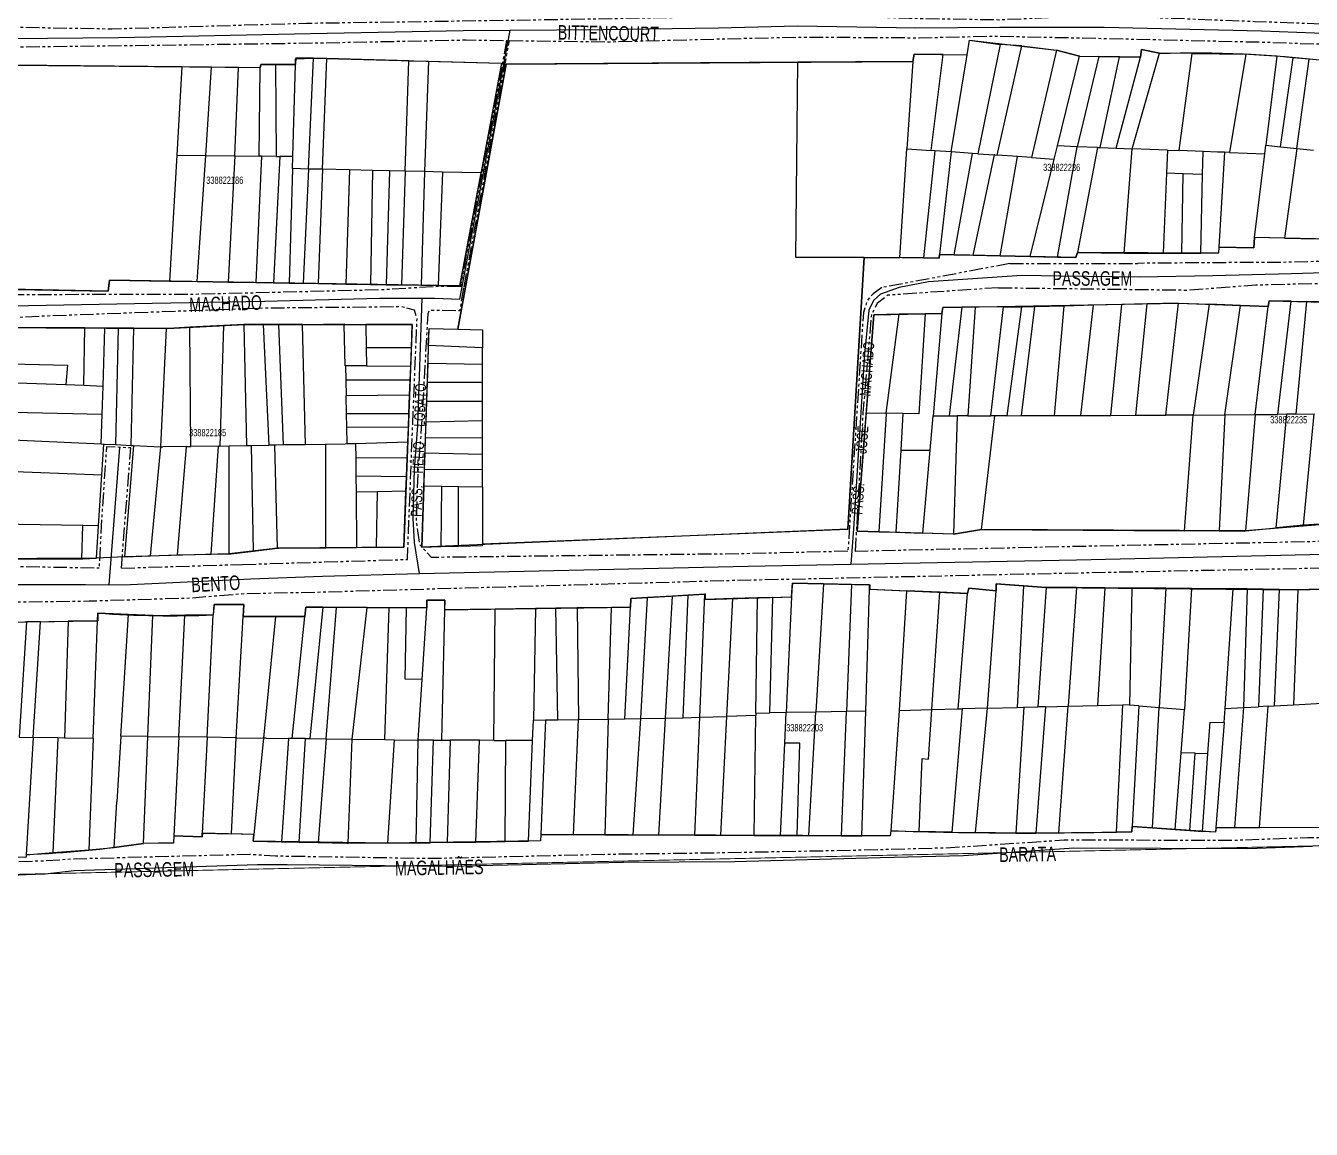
# Model space of a CAD drawing. Extents: x 203614 to 206284, y 4847494 to 4848495.
# Drawn here: x 205025.8 to 205379.4, y 4847496.8 to 4847800.2 of the extents above; entities that cross this region are included whole.
import ezdxf

# ---------------------------------------------------------------- set-up
doc = ezdxf.new("R2010")
doc.units = 0
doc.header["$LTSCALE"] = 1.5
doc.header["$MEASUREMENT"] = 0
doc.linetypes.add('PHANTOMX2', pattern=[5, 2.5, -0.5, 0.5, -0.5, 0.5, -0.5])
for name, color, linetype in [('CD-MALHA-LOTES', 40, 'CONTINUOUS'), ('CD_TXT_QUADRA', 7, 'CONTINUOUS'), ('LM-LIM-SETOR-FISCAL', 7, 'CONTINUOUS'), ('RU-QUADRAS', 210, 'CONTINUOUS'), ('SV-EIXO-RUA-N-PAV', 6, 'CONTINUOUS'), ('SV-RUA-NAO-PAV-S-GUIA-C-GUIA', 7, 'PHANTOMX2'), ('SV-TXT-RUA-N-PAV-S-GUIA-C-GUIA', 7, 'CONTINUOUS')]:
    doc.layers.add(name, color=color, linetype=linetype)
doc.styles.add('ARIAL', font='ARIAL.TTF')
doc.linetypes.add('Limite', pattern='A,20,-3,[130,ltypeshp.shx,S=6.35,R=0,X=0,Y=0],-3,20', length=46)

msp = doc.modelspace()

# ---------------------------------------------------------------- linework, layer by layer
at = {"layer": 'CD-MALHA-LOTES'}
for p, q in [((205284.74, 4847792.21), (205285.41, 4847796.25)), ((205285.41, 4847796.25), (205293.85, 4847795.05)), ((205270.15, 4847792.41), (205269.81, 4847790.37)), ((205278.09, 4847792.3), (205270.15, 4847792.41)), ((205274.83, 4847765.86), (205278.09, 4847792.3)), ((205278.09, 4847792.3), (205284.74, 4847792.21)), ((205280.34, 4847765.49), (205284.74, 4847792.21)), ((205293.85, 4847795.05), (205287.68, 4847764.99)), ((205292.99, 4847764.63), (205299.74, 4847794.67)), ((205299.74, 4847794.67), (205293.85, 4847795.05)), ((205299.74, 4847794.67), (205309.3, 4847793.46)), ((205309.3, 4847793.46), (205302.4, 4847763.99)), ((205315.59, 4847791.79), (205309.3, 4847793.46)), ((205330.09, 4847766.37), (205337.64, 4847792.62)), ((205332.63, 4847793.63), (205332.42, 4847791.6)), ((205337.64, 4847792.62), (205332.63, 4847793.63)), ((205346.64, 4847792.54), (205337.64, 4847792.62)), ((205343.03, 4847765.88), (205346.64, 4847792.54)), ((205346.64, 4847792.54), (205361.32, 4847792.42)), ((205361.32, 4847792.42), (205356.87, 4847765.36)), ((205369.87, 4847791.79), (205361.32, 4847792.42)), ((205068.76, 4847788.9), (205022.43, 4847789.32)), ((205068.76, 4847788.9), (205067.38, 4847764.6)), ((205076.93, 4847788.83), (205068.76, 4847788.9)), ((205075.37, 4847764.51), (205076.93, 4847788.83)), ((205084.31, 4847788.76), (205076.93, 4847788.83)), ((205083.33, 4847764.41), (205084.31, 4847788.76)), ((205090.27, 4847788.67), (205084.31, 4847788.76)), ((205090.07, 4847764.33), (205090.27, 4847788.67)), ((205090.49, 4847789.53), (205090.27, 4847788.67)), ((205094.58, 4847789.53), (205090.49, 4847789.53)), ((205094.76, 4847764.27), (205094.58, 4847789.53)), ((205100.05, 4847789.53), (205094.58, 4847789.53)), ((205099.31, 4847764.22), (205100.05, 4847789.53)), ((205100.09, 4847791.37), (205100.05, 4847789.53)), ((205104.95, 4847791.25), (205100.09, 4847791.37)), ((205103.58, 4847760.81), (205104.95, 4847791.25)), ((205108.64, 4847791.15), (205104.95, 4847791.25)), ((205107.47, 4847760.73), (205108.64, 4847791.15)), ((205131.22, 4847790.58), (205108.64, 4847791.15)), ((205130.22, 4847760.21), (205131.22, 4847790.58)), ((205131.22, 4847790.58), (205136.61, 4847790.44)), ((205136.61, 4847790.44), (205135.54, 4847760.12)), ((205136.61, 4847790.44), (205156.69, 4847789.94)), ((205157.98, 4847789.61), (205144.66, 4847716.75)), ((205156.69, 4847789.94), (205151.05, 4847759.74)), ((205238.18, 4847790.16), (205157.98, 4847789.61)), ((205237.58, 4847736.48), (205238.18, 4847790.16)), ((205269.81, 4847790.37), (205238.18, 4847790.16)), ((205269.81, 4847790.37), (205268.1, 4847766.32)), ((205309.53, 4847767.15), (205315.59, 4847791.79)), ((205320.91, 4847791.74), (205315, 4847766.94)), ((205315.59, 4847791.79), (205320.91, 4847791.74)), ((205326.66, 4847791.67), (205320.91, 4847791.74)), ((205321.32, 4847766.71), (205326.66, 4847791.67)), ((205325.71, 4847766.54), (205332.42, 4847791.6)), ((205332.42, 4847791.6), (205326.66, 4847791.67)), ((205369.87, 4847791.79), (205366.87, 4847767.33)), ((205374.34, 4847791.4), (205369.87, 4847791.79)), ((205370.91, 4847766.9), (205374.34, 4847791.4)), ((205378.78, 4847791.01), (205374.34, 4847791.4)), ((205375.4, 4847766.43), (205378.78, 4847791.01)), ((205383.66, 4847790.58), (205378.78, 4847791.01)), ((205366.58, 4847764.99), (205366.87, 4847767.33)), ((205366.87, 4847767.33), (205370.91, 4847766.9)), ((205067.38, 4847764.6), (205065.41, 4847730.02)), ((205067.38, 4847764.6), (205075.37, 4847764.51)), ((205072.95, 4847729.89), (205075.37, 4847764.51)), ((205075.37, 4847764.51), (205083.33, 4847764.41)), ((205083.33, 4847764.41), (205081.53, 4847729.75)), ((205083.33, 4847764.41), (205090.07, 4847764.33)), ((205090.66, 4847764.32), (205089.08, 4847729.62)), ((205090.66, 4847764.32), (205090.07, 4847764.33)), ((205094.76, 4847764.27), (205090.66, 4847764.32)), ((205095.76, 4847764.26), (205093.99, 4847729.54)), ((205094.76, 4847764.27), (205095.76, 4847764.26)), ((205099.31, 4847764.22), (205095.76, 4847764.26)), ((205099.21, 4847760.91), (205099.31, 4847764.22)), ((205266.22, 4847736.47), (205268.1, 4847766.32)), ((205268.1, 4847766.32), (205274.83, 4847765.86)), ((205275.87, 4847765.79), (205272.77, 4847736.4)), ((205275.87, 4847765.79), (205274.83, 4847765.86)), ((205280.34, 4847765.49), (205275.87, 4847765.79)), ((205280.34, 4847765.49), (205277.13, 4847737.29)), ((205286.17, 4847765.09), (205280.34, 4847765.49)), ((205281.2, 4847737.2), (205286.17, 4847765.09)), ((205287.68, 4847764.99), (205286.17, 4847765.09)), ((205286.42, 4847737.09), (205292.24, 4847764.68)), ((205287.68, 4847764.99), (205292.24, 4847764.68)), ((205292.24, 4847764.68), (205292.99, 4847764.63)), ((205298.58, 4847764.25), (205292.99, 4847764.63)), ((205293.83, 4847736.93), (205298.58, 4847764.25)), ((205302.4, 4847763.99), (205298.58, 4847764.25)), ((205302.4, 4847763.99), (205308.65, 4847763.56)), ((205308.65, 4847763.56), (205309.53, 4847767.15)), ((205315, 4847766.94), (205309.53, 4847767.15)), ((205309.61, 4847736.59), (205315, 4847766.94)), ((205320.58, 4847766.74), (205315, 4847766.94)), ((205320.58, 4847766.74), (205315.07, 4847737.84)), ((205320.58, 4847766.74), (205321.32, 4847766.71)), ((205321.32, 4847766.71), (205325.71, 4847766.54)), ((205325.71, 4847766.54), (205330.09, 4847766.37)), ((205327.92, 4847737.7), (205330.09, 4847766.37)), ((205339.8, 4847766.01), (205330.09, 4847766.37)), ((205339.8, 4847766.01), (205339.54, 4847759.64)), ((205339.8, 4847766.01), (205343.03, 4847765.88)), ((205349.59, 4847765.65), (205343.03, 4847765.88)), ((205349.46, 4847759.29), (205349.59, 4847765.65)), ((205353.61, 4847765.48), (205349.59, 4847765.65)), ((205355.46, 4847765.41), (205353.61, 4847765.48)), ((205355.46, 4847765.41), (205353.95, 4847739.33)), ((205356.87, 4847765.36), (205355.46, 4847765.41)), ((205356.87, 4847765.36), (205366.58, 4847764.99)), ((205363.76, 4847741.97), (205366.58, 4847764.99)), ((205370.91, 4847766.9), (205375.4, 4847766.43)), ((205375.4, 4847766.43), (205372, 4847741.79)), ((205375.4, 4847766.43), (205379.95, 4847765.95)), ((205099.21, 4847760.91), (205098.28, 4847729.46)), ((205103.58, 4847760.81), (205099.21, 4847760.91)), ((205103.58, 4847760.81), (205102.16, 4847729.4)), ((205107.47, 4847760.73), (205103.58, 4847760.81)), ((205107.47, 4847760.73), (205106.26, 4847729.33)), ((205114.88, 4847760.56), (205107.47, 4847760.73)), ((205114.88, 4847760.56), (205113.9, 4847729.2)), ((205121.22, 4847760.41), (205114.88, 4847760.56)), ((205121.22, 4847760.41), (205120.64, 4847729.09)), ((205125.91, 4847760.31), (205121.22, 4847760.41)), ((205125.91, 4847760.31), (205124.94, 4847729.01)), ((205130.22, 4847760.21), (205125.91, 4847760.31)), ((205130.22, 4847760.21), (205129.22, 4847728.94)), ((205135.54, 4847760.12), (205130.22, 4847760.21)), ((205302.06, 4847736.75), (205308.65, 4847763.56)), ((205135.54, 4847760.12), (205134.56, 4847728.85)), ((205140.41, 4847759.98), (205135.54, 4847760.12)), ((205140.41, 4847759.98), (205139.26, 4847728.77)), ((205151.05, 4847759.74), (205140.41, 4847759.98)), ((205145.25, 4847728.67), (205151.05, 4847759.74)), ((205339.54, 4847759.64), (205338.66, 4847737.7)), ((205344.11, 4847759.48), (205339.54, 4847759.64)), ((205343.72, 4847737.7), (205344.11, 4847759.48)), ((205349.46, 4847759.29), (205344.11, 4847759.48)), ((205349.02, 4847737.7), (205349.46, 4847759.29)), ((205353.95, 4847739.33), (205353.84, 4847737.67)), ((205353.95, 4847739.33), (205363.55, 4847739.12)), ((205363.55, 4847739.12), (205363.76, 4847741.97)), ((205372, 4847741.79), (205363.76, 4847741.97)), ((205372, 4847741.79), (205381.01, 4847741.6)), ((205256.42, 4847736.48), (205237.58, 4847736.48)), ((205251.89, 4847661.84), (205256.42, 4847736.48)), ((205256.42, 4847736.48), (205266.22, 4847736.47)), ((205272.77, 4847736.4), (205266.22, 4847736.47)), ((205272.77, 4847736.4), (205277.01, 4847736.27)), ((205277.01, 4847736.27), (205277.13, 4847737.29)), ((205277.13, 4847737.29), (205281.2, 4847737.2)), ((205281.2, 4847737.2), (205286.42, 4847737.09)), ((205286.42, 4847737.09), (205293.83, 4847736.93)), ((205293.83, 4847736.93), (205302.06, 4847736.75)), ((205302.06, 4847736.75), (205309.61, 4847736.59)), ((205309.61, 4847736.59), (205314.61, 4847736.48)), ((205314.61, 4847736.48), (205315.07, 4847737.84)), ((205315.07, 4847737.84), (205327.92, 4847737.7)), ((205327.92, 4847737.7), (205338.66, 4847737.7)), ((205338.66, 4847737.7), (205343.72, 4847737.7)), ((205343.72, 4847737.7), (205349.02, 4847737.7)), ((205353.84, 4847737.67), (205349.02, 4847737.7)), ((205048.49, 4847727.24), (205048.89, 4847730.3)), ((205048.89, 4847730.3), (205065.41, 4847730.02)), ((205065.41, 4847730.02), (205072.95, 4847729.89)), ((205072.95, 4847729.89), (205081.53, 4847729.75)), ((205081.53, 4847729.75), (205089.08, 4847729.62)), ((205089.08, 4847729.62), (205093.99, 4847729.54)), ((205093.99, 4847729.54), (205098.28, 4847729.46)), ((205098.28, 4847729.46), (205102.16, 4847729.4)), ((205102.16, 4847729.4), (205106.26, 4847729.33)), ((205106.26, 4847729.33), (205113.9, 4847729.2)), ((205113.9, 4847729.2), (205120.64, 4847729.09)), ((205120.64, 4847729.09), (205124.94, 4847729.01)), ((205124.94, 4847729.01), (205129.22, 4847728.94)), ((205129.22, 4847728.94), (205134.56, 4847728.85)), ((205134.56, 4847728.85), (205139.26, 4847728.77)), ((205139.26, 4847728.77), (205145.25, 4847728.67)), ((205016.61, 4847727.83), (205048.49, 4847727.24)), ((205278.06, 4847722.76), (205277.78, 4847721.13)), ((205283.25, 4847722.8), (205278.06, 4847722.76)), ((205283.25, 4847722.8), (205279.77, 4847692.95)), ((205286.95, 4847722.83), (205283.25, 4847722.8)), ((205286.95, 4847722.83), (205284.92, 4847692.97)), ((205294.72, 4847722.89), (205286.95, 4847722.83)), ((205291.21, 4847692.99), (205294.72, 4847722.89)), ((205294.72, 4847722.89), (205299.72, 4847722.93)), ((205299.72, 4847722.93), (205295.6, 4847693)), ((205299.68, 4847693.01), (205303.37, 4847722.95)), ((205303.37, 4847722.95), (205299.72, 4847722.93)), ((205311.43, 4847723.15), (205303.37, 4847722.95)), ((205308.78, 4847693.04), (205311.43, 4847723.15)), ((205319.44, 4847723.37), (205311.43, 4847723.15)), ((205315.98, 4847693.06), (205319.44, 4847723.37)), ((205327.25, 4847723.57), (205319.44, 4847723.37)), ((205324.2, 4847693.08), (205327.25, 4847723.57)), ((205334.19, 4847723.76), (205327.25, 4847723.57)), ((205331.1, 4847693.1), (205334.19, 4847723.76)), ((205342.85, 4847723.96), (205334.19, 4847723.76)), ((205339.38, 4847693.13), (205342.85, 4847723.96)), ((205342.85, 4847723.96), (205351.26, 4847723.64)), ((205351.26, 4847723.64), (205346.86, 4847693.15)), ((205359.92, 4847723.31), (205351.26, 4847723.64)), ((205355.56, 4847693.23), (205359.92, 4847723.31)), ((205367.5, 4847723.03), (205359.92, 4847723.31)), ((205363.96, 4847693.31), (205367.5, 4847723.03)), ((205367.76, 4847724.6), (205367.5, 4847723.03)), ((205373.85, 4847724.45), (205367.76, 4847724.6)), ((205370.17, 4847693.37), (205373.85, 4847724.45)), ((205373.85, 4847724.45), (205378.02, 4847724.35)), ((205378.02, 4847724.35), (205375.12, 4847693.42)), ((205384.72, 4847724.19), (205378.02, 4847724.35)), ((205080.21, 4847717.75), (205070.98, 4847717.29)), ((205080.21, 4847717.75), (205079.2, 4847684.66)), ((205085.83, 4847718.04), (205080.21, 4847717.75)), ((205086.02, 4847718.05), (205085.83, 4847718.04)), ((205085.83, 4847718.04), (205086.58, 4847684.78)), ((205091.13, 4847718.05), (205086.02, 4847718.05)), ((205095.37, 4847718.05), (205091.13, 4847718.05)), ((205091.13, 4847718.05), (205092.67, 4847684.87)), ((205101.99, 4847718.05), (205095.37, 4847718.05)), ((205095.37, 4847718.05), (205096.63, 4847684.94)), ((205101.99, 4847718.05), (205113.37, 4847718.23)), ((205102.74, 4847685.03), (205101.99, 4847718.05)), ((205113.37, 4847718.23), (205113.37, 4847718)), ((205113.37, 4847718), (205119.39, 4847718.05)), ((205113.65, 4847706.74), (205113.37, 4847718)), ((205119.39, 4847718.05), (205119.47, 4847711.66)), ((205132.14, 4847718.05), (205119.39, 4847718.05)), ((205131.89, 4847711.66), (205132.14, 4847718.05)), ((205259.08, 4847720.75), (205256.98, 4847693.75)), ((205266, 4847720.89), (205259.08, 4847720.75)), ((205262.45, 4847693.67), (205266, 4847720.89)), ((205273.21, 4847721.04), (205266, 4847720.89)), ((205273.21, 4847721.04), (205271.42, 4847693.55)), ((205277.78, 4847721.13), (205273.21, 4847721.04)), ((205277.78, 4847721.13), (205275.34, 4847692.94)), ((205042.07, 4847717.11), (205014.51, 4847717.26)), ((205041.82, 4847701.35), (205042.07, 4847717.11)), ((205047.61, 4847717.08), (205042.07, 4847717.11)), ((205047.11, 4847701.15), (205047.61, 4847717.08)), ((205051.33, 4847717.06), (205047.61, 4847717.08)), ((205050.6, 4847685.05), (205051.33, 4847717.06)), ((205055.57, 4847717.04), (205051.33, 4847717.06)), ((205054.83, 4847684.84), (205055.57, 4847717.04)), ((205064.56, 4847716.99), (205055.57, 4847717.04)), ((205063.01, 4847684.44), (205064.56, 4847716.99)), ((205065.13, 4847716.99), (205064.56, 4847716.99)), ((205070.98, 4847717.29), (205065.13, 4847716.99)), ((205071.23, 4847684.53), (205070.98, 4847717.29)), ((205136.55, 4847712.25), (205136.74, 4847717.01)), ((205136.74, 4847717.01), (205144.66, 4847716.75)), ((205144.66, 4847716.75), (205151.47, 4847716.56)), ((205151.47, 4847716.56), (205151.47, 4847711.68)), ((205131.89, 4847711.66), (205119.47, 4847711.66)), ((205119.47, 4847711.66), (205119.53, 4847706.69)), ((205131.7, 4847706.6), (205131.89, 4847711.66)), ((205136.55, 4847712.25), (205136.39, 4847707.35)), ((205151.47, 4847711.68), (205136.55, 4847712.25)), ((205151.47, 4847707.07), (205151.47, 4847711.68)), ((205014.18, 4847707.44), (205037.31, 4847706.93)), ((205136.39, 4847707.35), (205136.22, 4847702.14)), ((205151.47, 4847707.07), (205136.39, 4847707.35)), ((205037.31, 4847706.93), (205036.86, 4847701.53)), ((205113.82, 4847706.74), (205113.65, 4847706.74)), ((205113.82, 4847706.74), (205113.88, 4847702.76)), ((205119.53, 4847706.69), (205113.82, 4847706.74)), ((205119.53, 4847706.69), (205131.7, 4847706.6)), ((205131.55, 4847702.76), (205131.7, 4847706.6)), ((205151.47, 4847702.14), (205151.47, 4847707.07)), ((205014.01, 4847702.39), (205036.86, 4847701.53)), ((205036.86, 4847701.53), (205041.82, 4847701.35)), ((205041.82, 4847701.35), (205047.11, 4847701.15)), ((205046.87, 4847693.45), (205047.11, 4847701.15)), ((205113.88, 4847702.76), (205113.95, 4847698.46)), ((205131.55, 4847702.76), (205113.88, 4847702.76)), ((205131.4, 4847698.6), (205131.55, 4847702.76)), ((205136.22, 4847702.14), (205136.05, 4847696.93)), ((205151.47, 4847702.14), (205136.22, 4847702.14)), ((205151.47, 4847696.93), (205151.47, 4847702.14)), ((205113.85, 4847698.46), (205113.96, 4847693.55)), ((205113.95, 4847698.46), (205113.85, 4847698.46)), ((205131.4, 4847698.6), (205113.95, 4847698.46)), ((205131.2, 4847693.55), (205131.4, 4847698.6)), ((205136.05, 4847696.93), (205135.86, 4847691.26)), ((205151.47, 4847696.93), (205136.05, 4847696.93)), ((205151.47, 4847691.54), (205151.47, 4847696.93)), ((205013.74, 4847694.19), (205046.87, 4847693.45)), ((205046.61, 4847685.24), (205046.87, 4847693.45)), ((205113.96, 4847693.55), (205114.05, 4847689.86)), ((205131.2, 4847693.55), (205113.96, 4847693.55)), ((205131.06, 4847689.73), (205131.2, 4847693.55)), ((205256.98, 4847693.75), (205254.46, 4847661.29)), ((205256.98, 4847693.75), (205262.45, 4847693.67)), ((205262.43, 4847693.49), (205260.44, 4847661.11)), ((205262.43, 4847693.49), (205262.45, 4847693.67)), ((205267.07, 4847693.61), (205262.45, 4847693.67)), ((205267.07, 4847693.61), (205266.48, 4847683.55)), ((205271.42, 4847693.55), (205267.07, 4847693.61)), ((205284.92, 4847692.97), (205291.21, 4847692.99)), ((205288.68, 4847661.69), (205292.36, 4847692.99)), ((205292.36, 4847692.99), (205291.21, 4847692.99)), ((205295.6, 4847693), (205292.36, 4847692.99)), ((205295.6, 4847693), (205299.68, 4847693.01)), ((205299.68, 4847693.01), (205308.78, 4847693.04)), ((205308.78, 4847693.04), (205315.98, 4847693.06)), ((205315.98, 4847693.06), (205324.2, 4847693.08)), ((205324.2, 4847693.08), (205331.1, 4847693.1)), ((205331.1, 4847693.1), (205339.38, 4847693.13)), ((205346.86, 4847693.15), (205339.38, 4847693.13)), ((205344.53, 4847661.38), (205346.86, 4847693.15)), ((205346.86, 4847693.15), (205355.56, 4847693.23)), ((205355.56, 4847693.23), (205354.05, 4847661.33)), ((205355.56, 4847693.23), (205363.96, 4847693.31)), ((205363.96, 4847693.31), (205361.25, 4847661.32)), ((205363.96, 4847693.31), (205370.17, 4847693.37)), ((205369.73, 4847662.16), (205372.64, 4847693.39)), ((205372.64, 4847693.39), (205370.17, 4847693.37)), ((205375.12, 4847693.42), (205372.64, 4847693.39)), ((205375.12, 4847693.42), (205380.12, 4847693.47)), ((205377.26, 4847662.91), (205380.12, 4847693.47)), ((205131.06, 4847689.73), (205114.05, 4847689.86)), ((205114.05, 4847689.86), (205114.16, 4847685.22)), ((205130.9, 4847685.73), (205131.06, 4847689.73)), ((205135.86, 4847691.26), (205135.72, 4847686.81)), ((205151.47, 4847691.54), (205135.86, 4847691.26)), ((205151.47, 4847686.95), (205151.47, 4847691.54)), ((205274.53, 4847683.55), (205275.34, 4847692.94)), ((205275.34, 4847692.94), (205279.77, 4847692.95)), ((205279.77, 4847692.95), (205282.01, 4847692.96)), ((205282.01, 4847692.96), (205281, 4847660.47)), ((205284.92, 4847692.97), (205282.01, 4847692.96)), ((205013.49, 4847686.76), (205046.61, 4847685.24)), ((205135.72, 4847686.81), (205135.58, 4847682.65)), ((205151.47, 4847686.95), (205135.72, 4847686.81)), ((205151.47, 4847682.36), (205151.47, 4847686.95)), ((205046.61, 4847685.24), (205047.35, 4847685.21)), ((205046.8, 4847676.76), (205047.35, 4847685.21)), ((205047.35, 4847685.21), (205047.52, 4847685.2)), ((205047.52, 4847685.2), (205050.6, 4847685.05)), ((205050.6, 4847685.05), (205054.83, 4847684.84)), ((205055.51, 4847684.81), (205053, 4847654.15)), ((205054.83, 4847684.84), (205055.51, 4847684.81)), ((205055.51, 4847684.81), (205063.01, 4847684.44)), ((205060.17, 4847654.43), (205063.01, 4847684.44)), ((205063.01, 4847684.44), (205063.54, 4847684.41)), ((205070.09, 4847684.51), (205063.54, 4847684.41)), ((205067.59, 4847654.73), (205070.09, 4847684.51)), ((205070.09, 4847684.51), (205071.23, 4847684.53)), ((205078.85, 4847684.65), (205071.23, 4847684.53)), ((205076.85, 4847654.91), (205078.85, 4847684.65)), ((205079.2, 4847684.66), (205078.85, 4847684.65)), ((205079.2, 4847684.66), (205081.83, 4847684.7)), ((205081.83, 4847684.7), (205086.58, 4847684.78)), ((205081.83, 4847655), (205081.83, 4847684.7)), ((205086.58, 4847684.78), (205087.95, 4847684.8)), ((205087.95, 4847684.8), (205092.67, 4847684.87)), ((205088.45, 4847655.76), (205087.95, 4847684.8)), ((205094.32, 4847684.9), (205092.67, 4847684.87)), ((205094.74, 4847684.91), (205094.32, 4847684.9)), ((205095.05, 4847656.56), (205094.32, 4847684.9)), ((205096.63, 4847684.94), (205094.74, 4847684.91)), ((205102.51, 4847685.03), (205096.63, 4847684.94)), ((205102.74, 4847685.03), (205102.51, 4847685.03)), ((205108.34, 4847685.12), (205102.74, 4847685.03)), ((205113.72, 4847685.2), (205108.34, 4847685.12)), ((205108.34, 4847656.7), (205108.34, 4847685.12)), ((205114.16, 4847685.22), (205113.72, 4847685.2)), ((205116.56, 4847685.29), (205114.16, 4847685.22)), ((205130.9, 4847685.73), (205116.56, 4847685.29)), ((205116.56, 4847685.29), (205116.6, 4847681.29)), ((205130.74, 4847681.42), (205130.9, 4847685.73)), ((205135.58, 4847682.65), (205135.44, 4847678.21)), ((205151.47, 4847682.36), (205135.58, 4847682.65)), ((205266.48, 4847683.55), (205265.16, 4847660.96)), ((205266.48, 4847683.55), (205274.53, 4847683.55)), ((205272.55, 4847660.73), (205274.53, 4847683.55)), ((205130.74, 4847681.42), (205116.6, 4847681.29)), ((205116.6, 4847681.29), (205116.64, 4847676.36)), ((205130.54, 4847676.23), (205130.74, 4847681.42)), ((205151.47, 4847678.07), (205151.47, 4847682.36)), ((205013.2, 4847678.04), (205046.8, 4847676.76)), ((205045.89, 4847662.71), (205046.8, 4847676.76)), ((205116.64, 4847676.36), (205116.68, 4847671.94)), ((205130.54, 4847676.23), (205116.64, 4847676.36)), ((205130.39, 4847672.21), (205130.54, 4847676.23)), ((205135.44, 4847678.21), (205135.29, 4847673.6)), ((205151.47, 4847678.07), (205135.44, 4847678.21)), ((205151.47, 4847673.32), (205151.47, 4847678.07)), ((205122.6, 4847672.05), (205116.68, 4847671.94)), ((205116.68, 4847671.94), (205116.81, 4847656.77)), ((205122.31, 4847656.81), (205122.6, 4847672.05)), ((205130.39, 4847672.21), (205122.6, 4847672.05)), ((205129.8, 4847656.87), (205130.39, 4847672.21)), ((205135.29, 4847673.6), (205134.74, 4847656.88)), ((205140.27, 4847673.51), (205135.29, 4847673.6)), ((205140.12, 4847657.03), (205140.27, 4847673.51)), ((205144.87, 4847673.43), (205140.27, 4847673.51)), ((205151.47, 4847673.32), (205144.87, 4847673.43)), ((205144.87, 4847657.16), (205144.87, 4847673.43)), ((205151.47, 4847673.32), (205151.47, 4847657.77)), ((205041.53, 4847662.78), (205012.71, 4847663.21)), ((205041.3, 4847653.69), (205041.53, 4847662.78)), ((205045.89, 4847662.71), (205041.53, 4847662.78)), ((205045.32, 4847653.84), (205045.89, 4847662.71)), ((205151.47, 4847657.77), (205251.89, 4847661.84)), ((205254.46, 4847661.29), (205260.44, 4847661.11)), ((205281, 4847660.47), (205288.68, 4847661.69)), ((205288.68, 4847661.69), (205344.53, 4847661.38)), ((205354.05, 4847661.33), (205344.53, 4847661.38)), ((205354.05, 4847661.33), (205360.92, 4847661.29)), ((205360.92, 4847661.29), (205361.25, 4847661.32)), ((205361.25, 4847661.32), (205369.73, 4847662.16)), ((205377.26, 4847662.91), (205369.73, 4847662.16)), ((205390.73, 4847663.71), (205377.26, 4847662.91)), ((205151.47, 4847657.35), (205151.47, 4847657.77)), ((205260.44, 4847661.11), (205265.16, 4847660.96)), ((205265.16, 4847660.96), (205272.55, 4847660.73)), ((205281, 4847660.47), (205272.55, 4847660.73)), ((205053, 4847654.15), (205045.32, 4847653.84)), ((205053, 4847654.15), (205060.17, 4847654.43)), ((205060.17, 4847654.43), (205067.59, 4847654.73)), ((205067.59, 4847654.73), (205068.05, 4847654.75)), ((205068.05, 4847654.75), (205076.85, 4847654.91)), ((205076.85, 4847654.91), (205081.83, 4847655)), ((205081.83, 4847655), (205082.36, 4847655.01)), ((205082.36, 4847655.01), (205088.45, 4847655.76)), ((205088.45, 4847655.76), (205095.05, 4847656.56)), ((205095.05, 4847656.56), (205095.35, 4847656.6)), ((205095.35, 4847656.6), (205108.34, 4847656.7)), ((205108.34, 4847656.7), (205116.81, 4847656.77)), ((205116.81, 4847656.77), (205122.31, 4847656.81)), ((205122.31, 4847656.81), (205129.8, 4847656.87)), ((205134.74, 4847656.88), (205140.12, 4847657.03)), ((205140.12, 4847657.03), (205144.87, 4847657.16)), ((205144.87, 4847657.16), (205151.47, 4847657.35)), ((205012.39, 4847653.69), (205041.3, 4847653.69)), ((205041.3, 4847653.69), (205041.55, 4847653.69)), ((205041.55, 4847653.69), (205045.32, 4847653.84)), ((205207.97, 4847643.64), (205203.7, 4847643.4)), ((205206.61, 4847609.98), (205207.97, 4847643.64)), ((205212.54, 4847643.91), (205207.97, 4847643.64)), ((205212.54, 4847643.91), (205211.13, 4847610.11)), ((205212.79, 4847643.92), (205212.54, 4847643.91)), ((205212.79, 4847642.5), (205212.79, 4847643.92)), ((205236.56, 4847645.09), (205236.47, 4847643.21)), ((205236.68, 4847646.99), (205236.56, 4847645.09)), ((205245.18, 4847646.8), (205236.68, 4847646.99)), ((205245.18, 4847646.8), (205243.15, 4847611.53)), ((205252.95, 4847646.63), (205245.18, 4847646.8)), ((205252.95, 4847646.63), (205251.55, 4847611.67)), ((205257.92, 4847646.52), (205252.95, 4847646.63)), ((205256.86, 4847611.76), (205257.88, 4847645.34)), ((205257.88, 4847645.34), (205257.92, 4847646.52)), ((205257.88, 4847645.34), (205268.07, 4847644.89)), ((205268.07, 4847644.89), (205266.01, 4847611.98)), ((205277.23, 4847644.49), (205268.07, 4847644.89)), ((205275.05, 4847612.21), (205277.23, 4847644.49)), ((205284.82, 4847644.15), (205277.23, 4847644.49)), ((205282.3, 4847612.39), (205284.82, 4847644.15)), ((205285.16, 4847645.57), (205284.82, 4847644.15)), ((205292.69, 4847644.86), (205285.16, 4847645.57)), ((205290.33, 4847612.59), (205292.69, 4847644.86)), ((205292.73, 4847646.75), (205292.69, 4847644.86)), ((205300.19, 4847646.23), (205292.73, 4847646.75)), ((205300.19, 4847646.23), (205298.5, 4847612.78)), ((205306.49988, 4847645.808276), (205300.19, 4847646.23)), ((205306.49988, 4847645.808276), (205304.21, 4847612.95)), ((205314.81, 4847645.74), (205306.49988, 4847645.808276)), ((205314.81, 4847645.74), (205312.47, 4847613.16)), ((205322.58, 4847645.68), (205314.81, 4847645.74)), ((205322.58, 4847645.68), (205320.54, 4847613.36)), ((205330.02, 4847645.62), (205322.58, 4847645.68)), ((205330.02, 4847645.62), (205329.35, 4847613.4)), ((205339.35, 4847645.55), (205330.02, 4847645.62)), ((205339.35, 4847645.55), (205337.54, 4847612.75)), ((205346.4, 4847645.49), (205339.35, 4847645.55)), ((205346.4, 4847645.49), (205344.48, 4847612.2)), ((205357.85, 4847645.4), (205346.4, 4847645.49)), ((205355.7, 4847612.5), (205357.85, 4847645.4)), ((205361.75, 4847645.37), (205357.85, 4847645.4)), ((205361.75, 4847645.37), (205360.71, 4847612.76)), ((205364.98, 4847645.34), (205361.75, 4847645.37)), ((205366.15, 4847645.31), (205364.81, 4847612.98)), ((205366.15, 4847645.31), (205364.98, 4847645.34)), ((205370.56, 4847645.21), (205366.15, 4847645.31)), ((205370.56, 4847645.21), (205369.2, 4847613.21)), ((205375.39, 4847645.1), (205370.56, 4847645.21)), ((205375.68, 4847645.11), (205374.51, 4847613.49)), ((205375.68, 4847645.11), (205375.39, 4847645.1)), ((205385.03, 4847645.36), (205375.68, 4847645.11)), ((205077.63, 4847641.08), (205077.39, 4847638.25)), ((205085.78, 4847641.11), (205077.63, 4847641.08)), ((205085.67, 4847637.77), (205085.78, 4847641.11)), ((205102.88, 4847640.37), (205102.6, 4847637.77)), ((205107.57, 4847640.34), (205102.88, 4847640.37)), ((205107.57, 4847640.34), (205104, 4847604.22)), ((205111.28, 4847640.31), (205107.57, 4847640.34)), ((205108.5, 4847604.16), (205111.28, 4847640.31)), ((205119.71, 4847640.25), (205111.28, 4847640.31)), ((205115.61, 4847604.07), (205119.71, 4847640.25)), ((205125.76, 4847640.21), (205119.71, 4847640.25)), ((205124.59, 4847603.96), (205125.76, 4847640.21)), ((205130.55, 4847640.18), (205125.76, 4847640.21)), ((205130.2, 4847620.59), (205130.55, 4847640.18)), ((205136.15, 4847640.14), (205130.55, 4847640.18)), ((205134.85, 4847620.44), (205136.15, 4847640.14)), ((205136.16, 4847642.26), (205136.15, 4847640.14)), ((205141.13, 4847642.26), (205136.16, 4847642.26)), ((205141.13, 4847639.66), (205141.13, 4847642.26)), ((205166, 4847640.01), (205154.89, 4847639.85)), ((205166, 4847640.01), (205165.48, 4847609.32)), ((205171.66, 4847640.08), (205166, 4847640.01)), ((205177.48, 4847640.17), (205171.66, 4847640.08)), ((205172.17, 4847609.42), (205171.66, 4847640.08)), ((205186.96, 4847640.3), (205177.48, 4847640.17)), ((205177.48, 4847640.17), (205177.83, 4847609.5)), ((205186.05, 4847609.61), (205186.96, 4847640.3)), ((205192.17, 4847640.37), (205186.96, 4847640.3)), ((205190.59, 4847609.68), (205192.17, 4847640.37)), ((205192.21, 4847642.74), (205192.17, 4847640.37)), ((205196.83, 4847643.01), (205192.21, 4847642.74)), ((205194.95, 4847609.74), (205196.83, 4847643.01)), ((205203.7, 4847643.4), (205196.83, 4847643.01)), ((205201.81, 4847609.84), (205203.7, 4847643.4)), ((205220.3, 4847642.73), (205212.79, 4847642.5)), ((205218.67, 4847610.32), (205220.3, 4847642.73)), ((205227.03, 4847642.93), (205220.3, 4847642.73)), ((205226.61, 4847611.25), (205227.03, 4847642.93)), ((205231.25, 4847643.05), (205227.03, 4847642.93)), ((205230.43, 4847611.32), (205231.25, 4847643.05)), ((205231.25, 4847643.05), (205236.47, 4847643.21)), ((205236.47, 4847643.21), (205235, 4847611.39)), ((205029.89, 4847636.37), (205037.51, 4847636.48)), ((205037.51, 4847636.48), (205036.5, 4847604.38)), ((205045.59, 4847636.59), (205037.51, 4847636.48)), ((205044.36, 4847604.23), (205045.59, 4847636.59)), ((205045.7, 4847636.59), (205045.59, 4847636.59)), ((205054.06, 4847638.35), (205045.7, 4847638.72)), ((205045.7, 4847638.72), (205045.7, 4847636.59)), ((205052.01, 4847604.89), (205054.06, 4847638.35)), ((205060.79, 4847638.04), (205054.06, 4847638.35)), ((205059.42, 4847604.79), (205060.79, 4847638.04)), ((205061.55, 4847638.01), (205060.79, 4847638.04)), ((205069.6, 4847638.13), (205061.55, 4847638.01)), ((205067.94, 4847604.68), (205069.6, 4847638.13)), ((205077.39, 4847638.25), (205069.6, 4847638.13)), ((205075.77, 4847604.58), (205077.39, 4847638.25)), ((205083.72, 4847604.48), (205085.67, 4847637.77)), ((205094.5, 4847637.77), (205085.67, 4847637.77)), ((205094.5, 4847637.77), (205091.21, 4847604.38)), ((205102.6, 4847637.77), (205094.5, 4847637.77)), ((205099.07, 4847604.28), (205102.6, 4847637.77)), ((205140.3, 4847603.8), (205141.13, 4847639.66)), ((205154.89, 4847639.85), (205141.13, 4847639.66)), ((205154.56, 4847603.73), (205154.89, 4847639.85)), ((205021.78, 4847636.26), (205026.02, 4847636.31)), ((205026.02, 4847636.31), (205024.03, 4847604.63)), ((205029.89, 4847636.37), (205026.02, 4847636.31)), ((205027.93, 4847604.55), (205029.89, 4847636.37)), ((205134.85, 4847620.44), (205130.2, 4847620.59)), ((205133.74, 4847603.84), (205134.85, 4847620.44)), ((205251.55, 4847611.67), (205243.15, 4847611.53)), ((205250.18, 4847577.52), (205251.55, 4847611.67)), ((205256.86, 4847611.76), (205251.55, 4847611.67)), ((205255.81, 4847577.5), (205256.86, 4847611.76)), ((205266.01, 4847611.98), (205263.71, 4847578.83)), ((205266.01, 4847611.98), (205275.05, 4847612.21)), ((205274.12, 4847598.56), (205275.05, 4847612.21)), ((205275.05, 4847612.21), (205282.3, 4847612.39)), ((205283.39, 4847612.42), (205280.55, 4847578.53)), ((205282.3, 4847612.39), (205283.39, 4847612.42)), ((205290.33, 4847612.59), (205283.39, 4847612.42)), ((205287.07, 4847578.41), (205290.33, 4847612.59)), ((205290.33, 4847612.59), (205298.5, 4847612.78)), ((205300.35, 4847612.85), (205298.14, 4847578.21)), ((205298.5, 4847612.78), (205300.22, 4847612.85)), ((205300.22, 4847612.85), (205300.35, 4847612.85)), ((205300.35, 4847612.85), (205304.21, 4847612.95)), ((205306.32, 4847613), (205303.61, 4847578.27)), ((205306.32, 4847613), (205304.21, 4847612.95)), ((205306.32, 4847613), (205312.47, 4847613.16)), ((205309.97, 4847578.35), (205312.47, 4847613.16)), ((205312.47, 4847613.16), (205320.54, 4847613.36)), ((205320.54, 4847613.36), (205327.53, 4847613.54)), ((205325.83, 4847578.53), (205327.53, 4847613.54)), ((205329.35, 4847613.4), (205327.53, 4847613.54)), ((205331.92, 4847613.2), (205329.35, 4847613.4)), ((205331.92, 4847613.2), (205330.13, 4847580.06)), ((205331.92, 4847613.2), (205337.54, 4847612.75)), ((205335.73, 4847579.67), (205337.54, 4847612.75)), ((205337.54, 4847612.75), (205344.48, 4847612.2)), ((205343.56, 4847600.3), (205344.48, 4847612.2)), ((205355.45, 4847608.63), (205355.7, 4847612.5)), ((205355.7, 4847612.5), (205360.71, 4847612.76)), ((205360.71, 4847612.76), (205358.29, 4847579.79)), ((205360.71, 4847612.76), (205364.81, 4847612.98)), ((205367.52, 4847613.12), (205364.81, 4847612.98)), ((205365.16, 4847579.77), (205367.52, 4847613.12)), ((205367.52, 4847613.12), (205369.2, 4847613.21)), ((205369.2, 4847613.21), (205374.51, 4847613.49)), ((205374.51, 4847613.49), (205384, 4847614.07)), ((205165.24, 4847603.67), (205165.48, 4847609.32)), ((205165.48, 4847609.32), (205168.79, 4847609.37)), ((205168.79, 4847609.37), (205167.5, 4847577.84)), ((205168.79, 4847609.37), (205172.17, 4847609.42)), ((205172.17, 4847609.42), (205177.83, 4847609.5)), ((205176.45, 4847577.81), (205177.83, 4847609.5)), ((205177.83, 4847609.5), (205186.05, 4847609.61)), ((205186.05, 4847609.61), (205185.09, 4847577.78)), ((205186.05, 4847609.61), (205190.59, 4847609.68)), ((205190.59, 4847609.68), (205194.95, 4847609.74)), ((205192.88, 4847577.75), (205194.95, 4847609.74)), ((205194.95, 4847609.74), (205201.81, 4847609.84)), ((205199.93, 4847577.72), (205201.81, 4847609.84)), ((205201.81, 4847609.84), (205206.61, 4847609.98)), ((205206.61, 4847609.98), (205211.13, 4847610.11)), ((205211.13, 4847610.11), (205209.79, 4847577.68)), ((205211.13, 4847610.11), (205218.67, 4847610.32)), ((205217.02, 4847577.65), (205218.67, 4847610.32)), ((205226.6, 4847610.55), (205218.67, 4847610.32)), ((205226.16, 4847577.62), (205226.6, 4847610.55)), ((205226.61, 4847611.25), (205226.6, 4847610.55)), ((205226.61, 4847611.25), (205230.43, 4847611.32)), ((205235, 4847611.39), (205230.43, 4847611.32)), ((205234.61, 4847602.96), (205235, 4847611.39)), ((205243.15, 4847611.53), (205235, 4847611.39)), ((205241.19, 4847577.56), (205243.15, 4847611.53)), ((205350.96, 4847600.17), (205351.55, 4847608.78)), ((205351.55, 4847608.78), (205355.45, 4847608.63)), ((205355.45, 4847608.63), (205353.1, 4847579.81)), ((205024.03, 4847604.63), (205027.93, 4847604.55)), ((205052.01, 4847604.89), (205050.9, 4847586.82)), ((205059.42, 4847604.79), (205052.01, 4847604.89)), ((205058.21, 4847575.43), (205059.42, 4847604.79)), ((205059.42, 4847604.79), (205067.94, 4847604.68)), ((205067.94, 4847604.68), (205066.57, 4847577.45)), ((205075.77, 4847604.58), (205067.94, 4847604.68)), ((205027.93, 4847604.55), (205025.95, 4847572.29)), ((205034.69, 4847604.42), (205027.93, 4847604.55)), ((205034.69, 4847604.42), (205033.34, 4847572.89)), ((205036.5, 4847604.38), (205034.69, 4847604.42)), ((205044.36, 4847604.23), (205036.5, 4847604.38)), ((205044.36, 4847604.23), (205043.2, 4847573.69)), ((205075.77, 4847604.58), (205074.39, 4847578.2)), ((205083.72, 4847604.48), (205075.77, 4847604.58)), ((205082.47, 4847578.06), (205083.72, 4847604.48)), ((205083.72, 4847604.48), (205091.21, 4847604.38)), ((205091.21, 4847604.38), (205088.59, 4847577.82)), ((205091.94, 4847604.37), (205091.21, 4847604.38)), ((205091.94, 4847604.37), (205098.07, 4847604.29)), ((205098.07, 4847604.29), (205096.21, 4847575.85)), ((205099.07, 4847604.28), (205098.07, 4847604.29)), ((205099.99, 4847604.27), (205099.07, 4847604.28)), ((205102.66, 4847604.24), (205099.99, 4847604.27)), ((205102.66, 4847604.24), (205100.98, 4847575.75)), ((205102.66, 4847604.24), (205104, 4847604.22)), ((205104, 4847604.22), (205108.5, 4847604.16)), ((205108.5, 4847604.16), (205106.3, 4847575.65)), ((205108.5, 4847604.16), (205115.61, 4847604.07)), ((205114.54, 4847575.5), (205115.61, 4847604.07)), ((205115.61, 4847604.07), (205124.59, 4847603.96)), ((205124.59, 4847603.96), (205127.15, 4847603.93)), ((205127.15, 4847603.93), (205125.33, 4847575.5)), ((205127.15, 4847603.93), (205133.74, 4847603.84)), ((205133.24, 4847575.56), (205133.74, 4847603.84)), ((205137.95, 4847603.82), (205133.74, 4847603.84)), ((205137.1, 4847575.59), (205137.95, 4847603.82)), ((205137.95, 4847603.82), (205140.3, 4847603.8)), ((205140.3, 4847603.8), (205142.53, 4847603.79)), ((205142.53, 4847603.79), (205141.69, 4847575.63)), ((205150.65, 4847603.75), (205142.53, 4847603.79)), ((205149.63, 4847575.78), (205150.65, 4847603.75)), ((205154.56, 4847603.73), (205150.65, 4847603.75)), ((205154.56, 4847603.73), (205157.9, 4847603.71)), ((205157.72, 4847575.94), (205157.9, 4847603.71)), ((205165.24, 4847603.67), (205157.9, 4847603.71)), ((205164.09, 4847576.06), (205165.24, 4847603.67)), ((205233.43, 4847577.59), (205234.61, 4847602.96)), ((205238.68, 4847602.96), (205234.61, 4847602.96)), ((205237.99, 4847577.57), (205238.68, 4847602.96)), ((205271.52, 4847578.69), (205272.36, 4847598.73)), ((205272.36, 4847598.73), (205274.12, 4847598.56)), ((205341.92, 4847579.23), (205343.56, 4847600.3)), ((205347.44, 4847600.23), (205343.56, 4847600.3)), ((205345.97, 4847578.95), (205347.44, 4847600.23)), ((205347.44, 4847600.23), (205350.96, 4847600.17)), ((205349.48, 4847578.71), (205350.96, 4847600.17)), ((205050.13, 4847574.28), (205050.9, 4847586.82)), ((205330.05, 4847578.58), (205330.13, 4847580.06)), ((205330.13, 4847580.06), (205335.73, 4847579.67)), ((205066.57, 4847577.45), (205066.47, 4847575.56)), ((205066.57, 4847577.45), (205074.34, 4847577.23)), ((205074.34, 4847577.23), (205074.39, 4847578.2)), ((205074.39, 4847578.2), (205082.47, 4847578.06)), ((205088.59, 4847577.82), (205082.47, 4847578.06)), ((205088.59, 4847577.82), (205088.41, 4847576)), ((205167.5, 4847577.84), (205167.43, 4847576.1)), ((205167.5, 4847577.84), (205176.45, 4847577.81)), ((205185.09, 4847577.78), (205176.45, 4847577.81)), ((205185.09, 4847577.78), (205192.88, 4847577.75)), ((205192.88, 4847577.75), (205199.93, 4847577.72)), ((205209.79, 4847577.68), (205199.93, 4847577.72)), ((205209.79, 4847577.68), (205217.02, 4847577.65)), ((205217.02, 4847577.65), (205226.16, 4847577.62)), ((205226.16, 4847577.62), (205233.43, 4847577.59)), ((205233.43, 4847577.59), (205237.99, 4847577.57)), ((205237.99, 4847577.57), (205241.19, 4847577.56)), ((205241.19, 4847577.56), (205250.18, 4847577.52)), ((205250.18, 4847577.52), (205255.81, 4847577.5)), ((205263.6, 4847577.5), (205255.81, 4847577.5)), ((205263.71, 4847578.83), (205263.6, 4847577.5)), ((205263.71, 4847578.83), (205271.52, 4847578.69)), ((205280.55, 4847578.53), (205271.52, 4847578.69)), ((205280.55, 4847578.53), (205287.07, 4847578.41)), ((205298.14, 4847578.21), (205287.07, 4847578.41)), ((205298.14, 4847578.21), (205303.61, 4847578.27)), ((205303.61, 4847578.27), (205309.97, 4847578.35)), ((205309.97, 4847578.35), (205325.83, 4847578.53)), ((205325.83, 4847578.53), (205330.05, 4847578.58)), ((205335.73, 4847579.67), (205341.92, 4847579.23)), ((205341.92, 4847579.23), (205345.97, 4847578.95)), ((205345.97, 4847578.95), (205349.48, 4847578.71)), ((205352.99, 4847578.46), (205349.48, 4847578.71)), ((205353.1, 4847579.81), (205352.99, 4847578.46)), ((205353.1, 4847579.81), (205358.29, 4847579.79)), ((205358.29, 4847579.79), (205365.16, 4847579.77)), ((205382.62, 4847579.71), (205365.16, 4847579.77)), ((205025.95, 4847572.29), (205033.34, 4847572.89)), ((205033.34, 4847572.89), (205043.2, 4847573.69)), ((205043.2, 4847573.69), (205050.13, 4847574.28)), ((205050.13, 4847574.28), (205058.21, 4847575.43)), ((205066.47, 4847575.56), (205058.21, 4847575.43)), ((205088.41, 4847576), (205096.21, 4847575.85)), ((205096.21, 4847575.85), (205100.98, 4847575.75)), ((205100.98, 4847575.75), (205106.3, 4847575.65)), ((205106.3, 4847575.65), (205114.14, 4847575.5)), ((205114.14, 4847575.5), (205114.54, 4847575.5)), ((205125.33, 4847575.5), (205114.54, 4847575.5)), ((205125.33, 4847575.5), (205133.24, 4847575.56)), ((205133.24, 4847575.56), (205137.1, 4847575.59)), ((205141.69, 4847575.63), (205137.1, 4847575.59)), ((205141.69, 4847575.63), (205149.63, 4847575.78)), ((205149.63, 4847575.78), (205157.72, 4847575.94)), ((205157.72, 4847575.94), (205164.09, 4847576.06)), ((205167.43, 4847576.1), (205164.09, 4847576.06)), ((205025.91, 4847571.56), (205020.8, 4847571.72)), ((205025.95, 4847572.29), (205025.91, 4847571.56))]:
    msp.add_line(p, q, dxfattribs=at)
for p in [(205292.24, 4847764.68), (205108.34, 4847685.12), (205083.72, 4847604.48)]:
    msp.add_point(p, dxfattribs=at)
at = {"layer": 'LM-LIM-SETOR-FISCAL', "linetype": 'Limite', "ltscale": 0.1, "const_width": 0.25}
msp.add_lwpolyline([(204365.793187, 4847552.497693), (205446.22, 4847576.17), (205460.297767, 4847496.970321), (205556.135918, 4847515.695108), (205660.88, 4847539.89), (205654.63, 4847591.47), (205807.66, 4847598.84), (205876.298737, 4847605.113157)], dxfattribs=at)
at = {"layer": 'RU-QUADRAS', "color": 6, "linetype": 'Continuous'}
for points in [[(205401.4, 4847741.16), (205363.76, 4847741.97), (205363.55, 4847739.12), (205353.95, 4847739.33), (205353.84, 4847737.67), (205315.07, 4847737.84), (205314.61, 4847736.48), (205277.13, 4847737.29), (205277.01, 4847736.27), (205256.42, 4847736.48), (205251.89, 4847661.84), (205134.74, 4847656.88), (205136.74, 4847717.01), (205144.66, 4847716.75), (205157.98, 4847789.61), (205269.81, 4847790.37), (205270.15, 4847792.41), (205284.74, 4847792.21), (205285.41, 4847796.25), (205309.3, 4847793.46), (205315.59, 4847791.79), (205332.42, 4847791.6), (205332.63, 4847793.63), (205337.64, 4847792.62, -0.0368828301), (205383.66, 4847790.58)], [(205012.11, 4847636.12), (205045.59, 4847636.59), (205045.7, 4847638.72, 0.0288264128), (205077.45, 4847638.25), (205077.63, 4847641.08), (205085.78, 4847641.11), (205085.67, 4847637.77), (205102.6, 4847637.77), (205102.88, 4847640.37), (205136.16, 4847640.14), (205136.16, 4847642.26), (205141.13, 4847642.26), (205140.96, 4847639.66), (205192.17, 4847640.37), (205192.21, 4847642.74), (205212.54, 4847643.91), (205212.79, 4847642.5), (205236.44, 4847643.21), (205236.68, 4847646.99), (205257.96, 4847646.52), (205257.96, 4847645.34), (205284.82, 4847644.15), (205285.16, 4847645.57), (205292.69, 4847644.86), (205292.73, 4847646.75), (205306.5, 4847645.81), (205375.68, 4847645.11), (205436.41, 4847646.75)], [(205389.82, 4847579.7), (205353.17, 4847579.81), (205353.05, 4847578.46), (205330.13, 4847580.06), (205330.05, 4847578.58, -0.0148011793), (205263.71, 4847578.83), (205263.6, 4847577.5), (205167.5, 4847577.84), (205167.43, 4847576.1), (205125.33, 4847575.5), (205088.41, 4847576), (205088.6, 4847577.82), (205074.41, 4847578.2), (205074.34, 4847577.21), (205066.59, 4847577.45), (205066.49, 4847575.5), (205058.21, 4847575.43, -0.0313368873), (205026.03, 4847572.3), (205025.91, 4847571.56), (205006.28, 4847572.16)]]:
    msp.add_lwpolyline(points, format="xyb", dxfattribs=at)
for points in [[(205016.61, 4847727.83), (205022.43, 4847789.32), (205090.27, 4847788.71), (205090.49, 4847789.53), (205100.05, 4847789.53), (205100.06, 4847791.06), (205104.95, 4847791.25), (205156.69, 4847789.94), (205145.25, 4847728.67), (205048.89, 4847730.3), (205048.49, 4847727.24)], [(205254.46, 4847661.29), (205259.08, 4847720.75), (205277.78, 4847721.13), (205278.06, 4847722.76), (205342.85, 4847723.96), (205367.5, 4847723.03), (205367.76, 4847724.6), (205390.62, 4847724.05), (205390.65, 4847725.82), (205431.13, 4847725.41), (205455.61, 4847726.03), (205464.04, 4847727.01), (205533.09, 4847727.86), (205535.33, 4847668.43), (205497.11, 4847666.8), (205482.76, 4847663.75), (205477.81, 4847663.62), (205465.73, 4847663.33), (205390.73, 4847663.71), (205361.25, 4847661.32), (205288.68, 4847661.69), (205281.02, 4847660.47)], [(205012.39, 4847653.69), (205014.51, 4847717.26), (205064.84, 4847716.99), (205086.07, 4847718.05), (205132.14, 4847718.05), (205129.8, 4847656.87), (205095.2, 4847656.58), (205081.83, 4847655), (205053, 4847654.15), (205045.32, 4847653.84)]]:
    msp.add_lwpolyline(points, close=True, dxfattribs=at)
at = {"layer": 'SV-EIXO-RUA-N-PAV', "flags": 128}
for points in [[(205022, 4847796.66), (205051.32, 4847796.96), (205104.1, 4847798.09), (205146.18, 4847798.91), (205159.1, 4847799), (205184.67, 4847799.17), (205216.23, 4847799.58), (205238.07, 4847800.19), (205270.66, 4847799.58), (205293.62, 4847799.78), (205322.42, 4847799.78), (205365.67, 4847798.76), (205404.52, 4847797.32)], [(205145.2, 4847724.99), (205159.1, 4847799)], [(205537.63, 4847735.49), (205512.89, 4847733.86), (205504.04, 4847733.45), (205490.49, 4847733.32), (205475.87, 4847733.19), (205455.68, 4847732.92), (205437.7, 4847732.52), (205416.31, 4847732.78), (205395.11, 4847732.65), (205373.92, 4847731.98), (205352.26, 4847731.44), (205332, 4847731.04), (205310.6, 4847731.31), (205299.74, 4847731.58), (205274.12, 4847729.83), (205266.07, 4847728.22), (205260.94, 4847726.36), (205259, 4847724.7), (205257.68, 4847721.98), (205256.46, 4847709.95), (205253.5, 4847661.93), (205252.7, 4847652.2)], [(205016.78, 4847723.13), (205060.6, 4847723.96), (205091.46, 4847724.51), (205123.09, 4847725.28), (205134.9, 4847725.28), (205138.38, 4847725.28), (205145.2, 4847724.99)], [(205134.15, 4847649.63), (205132.73, 4847658.18), (205132.42, 4847664.83), (205132.73, 4847678.28), (205133.66, 4847690.34), (205134.9, 4847725.28)], [(205051.67, 4847684.29), (205048.67, 4847646.53)], [(205016.08, 4847646.61), (205042.29, 4847646.61), (205048.67, 4847646.53), (205054.64, 4847646.61), (205087.78, 4847648.12), (205107.43, 4847648.87), (205134.15, 4847649.63), (205224.49, 4847651.65), (205252.7, 4847652.2), (205314.84, 4847653.41), (205415.01, 4847655.68)], [(205012.5, 4847566.25), (205025.99, 4847566.82), (205031.18, 4847567.09), (205039.16, 4847567.93), (205089.59, 4847569.61), (205097.73, 4847569.61), (205142.35, 4847569.19), (205190.21, 4847570.24), (205220.76, 4847570.45), (205260.845309, 4847571.547697), (205283.74, 4847572.13), (205314.08, 4847574.23), (205361.94, 4847574.02), (205379.68, 4847574.65)]]:
    msp.add_lwpolyline(points, dxfattribs=at)
at = {"layer": 'SV-RUA-NAO-PAV-S-GUIA-C-GUIA'}
for p, q in [((205296.443876, 4847734.801889), (205261.29, 4847728.22)), ((205296.443876, 4847734.801889), (205331.62, 4847734.88)), ((205293.36, 4847728.18), (205262.81, 4847726.11))]:
    msp.add_line(p, q, dxfattribs=at)
at = {"layer": 'SV-RUA-NAO-PAV-S-GUIA-C-GUIA', "flags": 128}
for points in [[(205020.29, 4847802.3), (205020.27, 4847801.75), (205020.44, 4847800.93), (205020.73, 4847800.17), (205021.07, 4847799.86), (205049.54, 4847799.36), (205103.09, 4847800.91), (205144.61, 4847801.52), (205183.02, 4847802.12), (205214.11, 4847802.69), (205236.16, 4847803.33), (205268.78, 4847802.28), (205293.45, 4847801.86), (205320.4, 4847803.09), (205363.74, 4847801.41), (205401.87, 4847800), (205448.78, 4847798.72), (205479.08, 4847798.46), (205505.72, 4847799.06), (205522.78, 4847801.17)], [(205019.96, 4847791.08), (205021.28, 4847793.3), (205023.5, 4847794.38), (205053.36, 4847794.75), (205105.05, 4847795.47), (205146.94, 4847796.3), (205158.09, 4847796.16)], [(205158.09, 4847796.16), (205145.36, 4847728.44)], [(205146.38, 4847728.43), (205158.87, 4847796.14)], [(205158.87, 4847796.14), (205185.88, 4847795.77), (205216.6, 4847796.59), (205238.63, 4847797.1), (205271.57, 4847796.9), (205292.4, 4847797.35), (205322.57, 4847796.71), (205366.53, 4847795.7), (205405.05, 4847794.37), (205451.66, 4847793.37), (205481.14, 4847793.59), (205522.66, 4847794.59), (205525.06, 4847793.95)], [(205475.94, 4847735.99), (205455.94, 4847735.48), (205437.82, 4847735.58), (205416.93, 4847735.74), (205395.04, 4847735.83), (205373.94, 4847735.17), (205352.39, 4847735.04), (205331.62, 4847734.88)], [(205145.36, 4847728.44), (205139.57, 4847728.51), (205122.94, 4847727.56), (205069.93, 4847726.28), (205015.71, 4847726.26)], [(205251.93, 4847655.71), (205223.16, 4847655.03), (205137.41, 4847654.02), (205134.24, 4847657.48), (205133.26, 4847664.31), (205133.78, 4847677.78), (205134.71, 4847689.45), (205136.51, 4847721.08), (205136.85, 4847722.01), (205145.26, 4847721.93), (205146.38, 4847728.43)], [(205293.36, 4847728.18), (205345.47, 4847727.53), (205364.09, 4847728.97), (205416.67, 4847730.23), (205475.85, 4847730.82), (205535.26, 4847731.71)], [(205261.29, 4847728.22), (205258.85, 4847726.48), (205257.27, 4847724.69), (205256.18, 4847721.4), (205251.93, 4847655.71)], [(205254.04, 4847655.7), (205256.16, 4847693.81), (205258.5, 4847720.8), (205260.1, 4847723.98), (205262.81, 4847726.11)], [(205085.43, 4847652.1), (205130.87, 4847653.48), (205131.03, 4847659.81), (205133.46, 4847719.62), (205132.75, 4847721.98), (205129.27, 4847722.91), (205091.62, 4847722.55), (205030.78, 4847720.36), (205015.57, 4847719.54), (205012.21, 4847717.28), (205011.86, 4847698.15), (205011.46, 4847681.26), (205010.3, 4847664.75), (205010.45, 4847655.81), (205012.12, 4847652.05), (205015.61, 4847651.7), (205040.1, 4847651.26), (205046.01, 4847651.14)], [(205052.14, 4847651.09), (205054.74, 4847684.14), (205048.04, 4847684.47), (205047.51, 4847676.71), (205046.6, 4847662.66), (205046.01, 4847651.14)], [(205497.433682, 4847660.782239), (205314.07, 4847657), (205254.04, 4847655.7)], [(205390.284855, 4847651.227241), (205311.79, 4847649.64), (205220.88, 4847647.67), (205138.41, 4847645.34), (205105.67, 4847644.41), (205086, 4847644.02), (205071.09, 4847642.81), (205043.27, 4847641.98), (205016.63, 4847641.64), (205011.63, 4847640.41), (205010.18, 4847639.76), (205009.26, 4847638.84), (205008.33, 4847637.05), (205008.25, 4847636.05)], [(205052.14, 4847651.09), (205085.43, 4847652.1)], [(205005.8, 4847605.19), (205004.81, 4847573.8), (205006.84, 4847570.4), (205012.39, 4847570.06), (205030.9, 4847570.66), (205039.11, 4847571.2), (205087.44, 4847572.46), (205094.51, 4847571.99), (205137.54, 4847571.32), (205186.38, 4847572.47), (205216.53, 4847572.87), (205254.73, 4847573.6), (205280.19, 4847574.27), (205311.39, 4847576.38), (205357.97, 4847576.31), (205378.41, 4847577.01), (205397.58, 4847577.43), (205415.98, 4847577.63), (205432.2, 4847577.98), (205450.17, 4847578.13), (205472.74, 4847581.76), (205487.12, 4847583.57), (205502.06, 4847586.26), (205509.35, 4847589.55), (205516.92, 4847596.17), (205522.67, 4847604.59), (205525.15, 4847609.17), (205530.01, 4847615.72), (205536.03, 4847622.79)]]:
    msp.add_lwpolyline(points, dxfattribs=at)

# ---------------------------------------------------------------- texts
at = {"layer": 'CD_TXT_QUADRA', "style": 'ARIAL', "width": 0.7}
for s, p in [('338822236', (205305.63, 4847760.26)), ('338822186', (205075.48, 4847756.73)), ('338822235', (205368.05, 4847690.88)), ('338822185', (205070.77, 4847687.35)), ('338822203', (205234.96, 4847606.21))]:
    msp.add_text(s, height=2, dxfattribs=at).set_placement(p)
at = {"layer": 'SV-TXT-RUA-N-PAV-S-GUIA-C-GUIA', "style": 'ARIAL', "width": 0.7}
for s, height, rotation, p in [('BITTENCOURT', 4, 359, (205172.12, 4847796.39)), ('MACHADO', 4, 2, (205070.88, 4847721.46)), ('PASS.          JOSÉ          MACHADO', 3, 86, (205255.9, 4847665.74)), ('PASS.    HÉLIO     LOBATO', 3, 88, (205134.7, 4847665.16)), ('BENTO', 4, 3, (205071.47, 4847644.44)), ('BARATA', 4, 1, (205293.569068, 4847570.295675)), ('PASSAGEM', 4, 1, (205050.218242, 4847566.013779)), ('MAGALHÃES', 4, 1, (205127.427072, 4847566.547759))]:
    msp.add_text(s, height=height, rotation=rotation, dxfattribs=at).set_placement(p)
msp.add_text('PASSAGEM', height=4, dxfattribs=at).set_placement((205308.18, 4847728.72))

doc.saveas('drawing.dxf')
